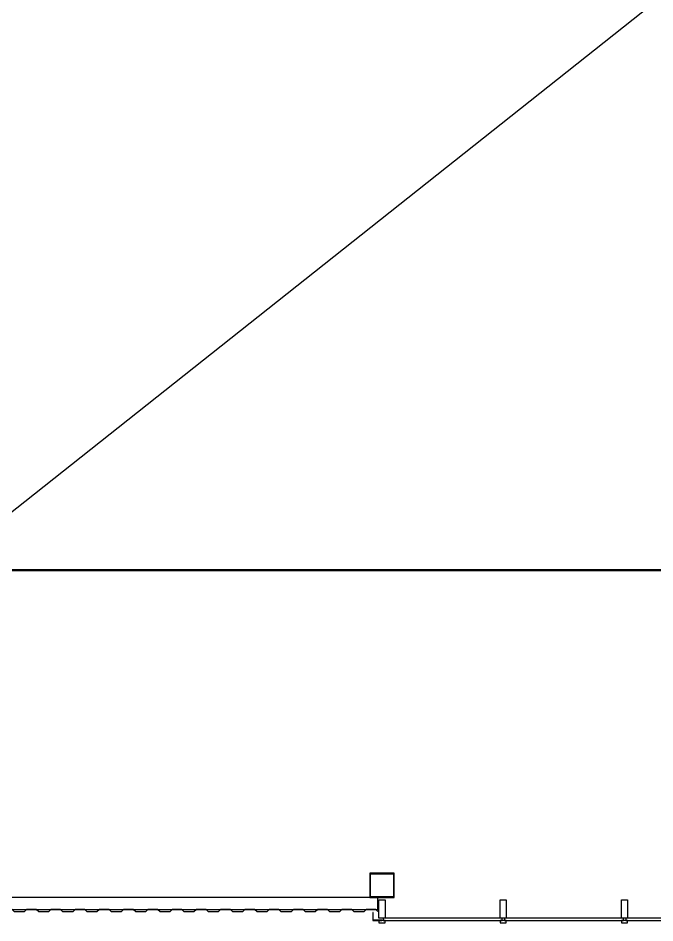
# Model space of a CAD drawing. Header units: centimetres. Extents: x 26200 to 113000, y -600 to 9300.
# Drawn here: x 87741 to 88266, y 1498 to 2243 of the extents above; entities that cross this region are included whole.
import ezdxf

# ---------------------------------------------------------------- set-up
doc = ezdxf.new("R2010")
doc.units = ezdxf.units.CM
for name, color, linetype in [('A-ELEV-03', 8, 'Continuous'), ('A-ELEV-04', 8, 'Continuous'), ('A-GLAZ-FRME', 8, 'Continuous'), ('A-GLAZ-FULL', 8, 'Continuous'), ('A-WALL-SNWPNL', 8, 'Continuous'), ('A-WALL-STEL', 8, 'Continuous'), ('S-STEL', 3, 'Continuous')]:
    doc.layers.add(name, color=color, linetype=linetype)
doc.layers.add('GEB-BEZUG', color=8, linetype='Continuous', lineweight=50, true_color=0xffff00)

# ---------------------------------------------------------------- blocks, each defined once
blk = doc.blocks.new('*U79')
at = {"layer": 'A-WALL-SNWPNL'}
blk.add_lwpolyline([(50, 1), (42, 1), (40, -1), (32, -1), (30, 1), (22, 1), (20, -1), (12, -1), (10, 1), (2, 1), (0, -1), (-8, -1), (-10, 1), (-18, 1), (-20, -1), (-28, -1), (-30, 1), (-38, 1), (-40, -1), (-48, -1), (-50, 1)], dxfattribs=at)
blk = doc.blocks.new('*U80')
at = {"layer": 'A-WALL-STEL', "color": 0, "linetype": 'ByBlock', "lineweight": -2, "transparency": 16777216}
for p in [(0, 0), (100, 0), (200, 0), (300, 0), (400, 0), (500, 0)]:
    blk.add_blockref('*U79', p, dxfattribs=at)

msp = doc.modelspace()

# ---------------------------------------------------------------- linework, layer by layer
at = {"layer": 'A-ELEV-03'}
for points in [[(88037.36, 1508.59), (88037.36, 1518.59)], [(87395.86, 1508.59), (88037.36, 1508.59)]]:
    msp.add_lwpolyline(points, dxfattribs=at)
at = {"layer": 'A-ELEV-04'}
msp.add_line((87448.36, 1608.62), (89170.86, 2973.62), dxfattribs=at)
at = {"layer": 'A-GLAZ-FRME'}
for points in [[(88043.36, 1501.59), (88038.36, 1501.59), (88038.36, 1516.59), (88043.36, 1516.59)], [(88143.36, 1501.59), (88138.36, 1501.59), (88138.36, 1516.59), (88143.36, 1516.59)], [(88243.36, 1501.59), (88238.36, 1501.59), (88238.36, 1516.59), (88243.36, 1516.59)], [(88038.36, 1497.59), (88043.36, 1497.59), (88043.36, 1499.59), (88038.36, 1499.59)], [(88138.36, 1497.59), (88143.36, 1497.59), (88143.36, 1499.59), (88138.36, 1499.59)], [(88238.36, 1497.59), (88243.36, 1497.59), (88243.36, 1499.59), (88238.36, 1499.59)]]:
    msp.add_lwpolyline(points, close=True, dxfattribs=at)
at = {"layer": 'A-GLAZ-FULL'}
for points in [[(88041.86, 1499.59), (88139.86, 1499.59), (88139.86, 1501.59), (88041.86, 1501.59)], [(88141.86, 1499.59), (88239.86, 1499.59), (88239.86, 1501.59), (88141.86, 1501.59)], [(88241.86, 1499.59), (88339.86, 1499.59), (88339.86, 1501.59), (88241.86, 1501.59)]]:
    msp.add_lwpolyline(points, close=True, dxfattribs=at)
at = {"layer": 'A-WALL-SNWPNL'}
msp.add_line((88037.36, 1518.59), (87395.86, 1518.59), dxfattribs=at)
msp.add_lwpolyline([(88037.36, 1507.09), (88035.86, 1508.59), (88027.86, 1508.59), (88025.86, 1506.59), (88017.86, 1506.59), (88015.86, 1508.59), (88007.86, 1508.59), (88005.86, 1506.59), (87997.86, 1506.59), (87995.86, 1508.59)], dxfattribs=at)
msp.add_lwpolyline([(88033.36, 1506.09), (88033.36, 1499.59), (88038.36, 1499.59), (88040.86, 1499.59), (88040.86, 1499.79), (88038.36, 1499.79), (88033.56, 1499.79), (88033.56, 1506.09)], close=True, dxfattribs=at)
at = {"layer": 'GEB-BEZUG'}
msp.add_line((86949.69, 1788.23), (88449.31, 1788.23), dxfattribs=at)
at = {"layer": 'S-STEL'}
msp.add_lwpolyline([(88030.86, 1518.59), (88050.86, 1518.59), (88050.86, 1538.59), (88030.86, 1538.59)], close=True, dxfattribs=at)
at = {"layer": 'S-STEL', "elevation": 0}
msp.add_lwpolyline([(88031.46, 1537.99), (88050.26, 1537.99), (88050.26, 1519.19), (88031.46, 1519.19)], close=True, dxfattribs=at)

# ---------------------------------------------------------------- block references
at = {"layer": 'A-WALL-STEL'}
msp.add_blockref('*U80', (87445.86, 1507.59), dxfattribs=at)

doc.saveas('drawing.dxf')
